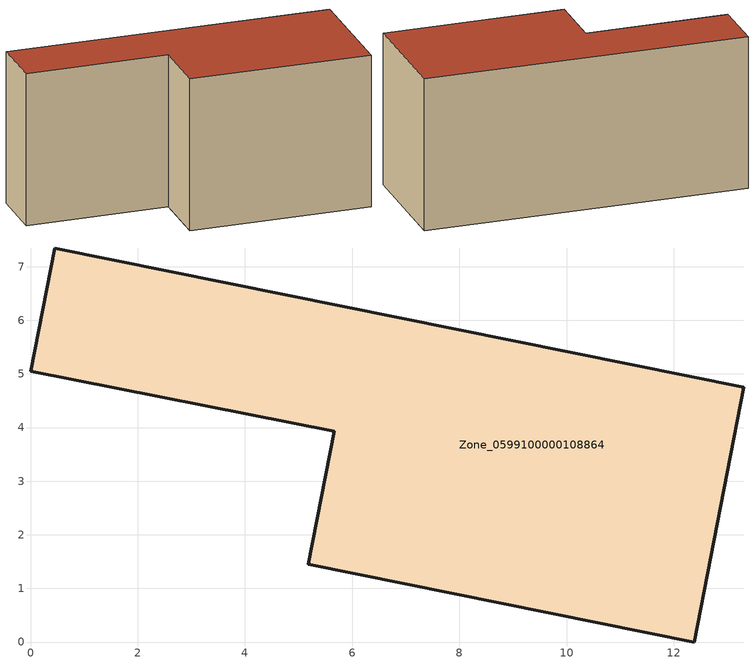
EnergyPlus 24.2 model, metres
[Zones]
Zone_0599100000108864
 floor ground (C_G): 13.31,4.75 12.38,0 5.18,1.45 5.67,3.93 0,5.05 0.45,7.35 z0
 wall outside (C_F): 12.38,0 13.31,4.75 0.45,7.35 0,5.05 5.67,3.93 5.18,1.45 12.38,0 z0:6.31
 roof outside (C_R): 5.18,1.45 12.38,0 13.31,4.75 0.45,7.35 0,5.05 5.67,3.93 z6.31
[BUILDING]
Pand.0599100000108864: North Axis=0; Terrain=City; Loads Convergence Tolerance Value=0.04; Temperature Convergence Tolerance Value=0.4; Solar Distribution=FullExterior; Maximum Number of Warmup Days=25; Minimum Number of Warmup Days=1
[Site:Location]
Rotterdam.The.Hague.AP_ZH_NLD Design_Conditions: Latitude=51.96; Longitude=4.45; Time Zone=1; Elevation=-4.5
[SITE:GROUNDTEMPERATURE:BUILDINGSURFACE]
18, 18, 18, 18, 18, 18, 18, 18, 18, 18, 18, 18
[MATERIAL] Thermal Absorptance=0.9; Solar Absorptance=0.7; Visible Absorptance=0.7
Name | Roughness | Thickness | Conductivity | Density | Specific Heat
G.TI.1946 | MediumSmooth | 0.15 | 1 | 540 | 1210
F.TI.1946 | Rough | 0.3 | 0.857143 | 1920 | 840
R.TI.1946 | MediumRough | 0.2 | 0.1 | 1500 | 1000
[CONSTRUCTION]
C_G: G.TI.1946
C_F: F.TI.1946
C_R: R.TI.1946
[ZONE]
Zone_0599100000108864: Type=1; Multiplier=1; Ceiling Height=Autocalculate; Volume=Autocalculate; Floor Area=autocalculate; Part of Total Floor Area=Yes
[ZONEINFILTRATION:DESIGNFLOWRATE]
Infil_Zone_0599100000108864: Zone or ZoneList or Space or SpaceList=Zone_0599100000108864; Schedule=AlwaysOn; Design Flow Rate Calculation Method=Flow/Area; Flow Rate per Floor Area=0.003; Constant Term Coefficient=1; Temperature Term Coefficient=0; Velocity Term Coefficient=0; Velocity Squared Term Coefficient=0
[HVACTEMPLATE:ZONE:IDEALLOADSAIRSYSTEM]
Zone_0599100000108864: Maximum Heating Supply Air Temperature=50; Minimum Cooling Supply Air Temperature=13; Maximum Heating Supply Air Humidity Ratio=0.0156; Minimum Cooling Supply Air Humidity Ratio=0.0077; Heating Limit=NoLimit; Cooling Limit=NoLimit; Dehumidification Control Type=ConstantSensibleHeatRatio; Cooling Sensible Heat Ratio=0.7; Dehumidification Setpoint=60; Humidification Control Type=None; Humidification Setpoint=30; Outdoor Air Method=None; Outdoor Air Flow Rate per Person=0.00944; Outdoor Air Flow Rate per Zone Floor Area=0; Outdoor Air Flow Rate per Zone=0; Demand Controlled Ventilation Type=None; Outdoor Air Economizer Type=NoEconomizer; Heat Recovery Type=None; Sensible Heat Recovery Effectiveness=0.7; Latent Heat Recovery Effectiveness=0.65
[ZONECONTROL:THERMOSTAT]
ThermostatControl_Zone_0599100000108864: Zone or ZoneList=Zone_0599100000108864; Control Type Schedule=DualSetpointControlType; Control 1=Thermostat_Zone_0599100000108864; Temperature Difference Between Cutout And Setpoint=0
[THERMOSTATSETPOINT:DUALSETPOINT]
Thermostat_Zone_0599100000108864: Heating Setpoint Temperature Schedule=HeatingSetpoint_Zone_0599100000108864; Cooling Setpoint Temperature Schedule=CoolingSetpoint_Zone_0599100000108864
[SCHEDULE:COMPACT]
HeatingSetpoint_Zone_0599100000108864: Through: 12/31, For: AllDays, Until: 24:00, 21
CoolingSetpoint_Zone_0599100000108864: Through: 12/31, For: AllDays, Until: 24:00, 24
DualSetpointControlType: Through: 12/31, For: AllDays, Until: 24:00, 4
AlwaysOn: Through: 12/31, For: AllDays, Until: 24:00, 1
